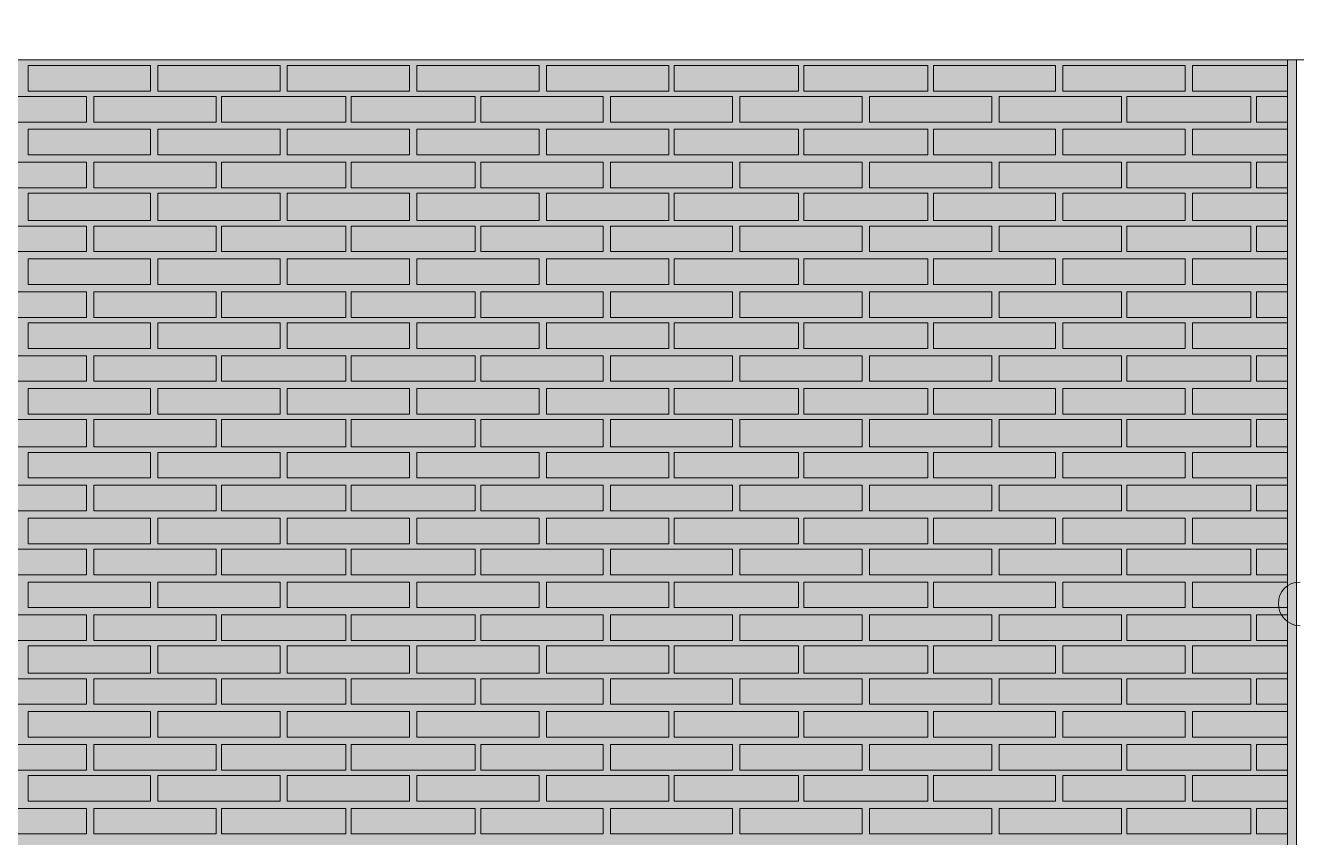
# Model space of a CAD drawing. Header units: millimetres. Extents: x -28928 to 100580, y -22867 to 36490.
# Drawn here: x 49716 to 52663, y 28287 to 30169 of the extents above; entities that cross this region are included whole.
import ezdxf

# ---------------------------------------------------------------- set-up
doc = ezdxf.new("R2010")
doc.units = ezdxf.units.MM
doc.layers.add('PDF _Геометрия', color=7, linetype='Continuous', true_color=0x8f8e8d)
doc.layers.add('PDF _Сплошная заливка', color=7, linetype='Continuous', true_color=0xffffff)

msp = doc.modelspace()

# ---------------------------------------------------------------- hatches: boundary and pattern name
at = {"layer": 'PDF _Сплошная заливка', "true_color": 0xdcd6cf, "transparency": 33554559}
msp.add_hatch(color=254, dxfattribs=at).paths.add_polyline_path([(19133.7, 30089.1), (19133.7, 16343.4), (52641.4, 16343.4), (52641.4, 30089.1)])

# ---------------------------------------------------------------- linework, layer by layer
at = {"layer": 'PDF _Геометрия', "color": 7, "lineweight": 9}
for points in [[(82320.3, 30089.1), (82320.3, 30207.6), (82320.3, 30089.1), (-21934.3, 30089.1), (-21934.3, 30207.6), (82320.3, 30207.6)], [(19133.7, 16343.4), (52641.4, 16343.4), (52641.4, 30089.1), (52641.4, 16343.4), (52662.6, 16343.4), (52662.6, 30089.1), (52662.6, 16343.4), (62173.4, 16343.4), (62173.4, 19592.6), (64271.8, 19592.6), (64271.8, 16343.4), (64868.4, 16343.4), (64868.4, 19592.6), (66268.7, 19592.6), (66268.7, 16343.4), (82239.9, 16343.4)]]:
    msp.add_lwpolyline(points, dxfattribs=at)
at = {"layer": 'PDF _Геометрия', "lineweight": 9}
for points in [[(50005.7, 30076.4), (50005.7, 30017.2), (49722.2, 30017.2), (49722.2, 30076.4)], [(50306.1, 30076.4), (50306.1, 30017.2), (50022.6, 30017.2), (50022.6, 30076.4)], [(50606.4, 30076.4), (50606.4, 30017.2), (50323, 30017.2), (50323, 30076.4)], [(50906.8, 30076.4), (50906.8, 30017.2), (50623.4, 30017.2), (50623.4, 30076.4)], [(51207.2, 30076.4), (51207.2, 30017.2), (50923.7, 30017.2), (50923.7, 30076.4)], [(51507.6, 30076.4), (51507.6, 30017.2), (51219.9, 30017.2), (51219.9, 30076.4)], [(51808, 30076.4), (51808, 30017.2), (51520.3, 30017.2), (51520.3, 30076.4)], [(52104.1, 30076.4), (52104.1, 30017.2), (51820.7, 30017.2), (51820.7, 30076.4)], [(52404.5, 30076.4), (52404.5, 30017.2), (52121.1, 30017.2), (52121.1, 30076.4)], [(49857.6, 29945.3), (49713.7, 29945.3), (49574.1, 29945.3), (49574.1, 30004.5), (49713.7, 30004.5), (49857.6, 30004.5)], [(50158, 29945.3), (50014.1, 29945.3), (49874.5, 29945.3), (49874.5, 30004.5), (50014.1, 30004.5), (50158, 30004.5)], [(50458.4, 29945.3), (50314.5, 29945.3), (50170.7, 29945.3), (50170.7, 30004.5), (50314.5, 30004.5), (50458.4, 30004.5)], [(50758.7, 29945.3), (50614.9, 29945.3), (50471.1, 29945.3), (50471.1, 30004.5), (50614.9, 30004.5), (50758.7, 30004.5)], [(51054.9, 29945.3), (50915.3, 29945.3), (50771.4, 29945.3), (50771.4, 30004.5), (50915.3, 30004.5), (51054.9, 30004.5)], [(51355.3, 29945.3), (51215.7, 29945.3), (51071.8, 29945.3), (51071.8, 30004.5), (51215.7, 30004.5), (51355.3, 30004.5)], [(51655.7, 29945.3), (51511.8, 29945.3), (51372.2, 29945.3), (51372.2, 30004.5), (51511.8, 30004.5), (51655.7, 30004.5)], [(51956.1, 29945.3), (51812.2, 29945.3), (51672.6, 29945.3), (51672.6, 30004.5), (51812.2, 30004.5), (51956.1, 30004.5)], [(52256.4, 29945.3), (52112.6, 29945.3), (51973, 29945.3), (51973, 30004.5), (52112.6, 30004.5), (52256.4, 30004.5)], [(52556.8, 29945.3), (52413, 29945.3), (52269.1, 29945.3), (52269.1, 30004.5), (52413, 30004.5), (52556.8, 30004.5)], [(50005.7, 29928.4), (50005.7, 29869.1), (49722.2, 29869.1), (49722.2, 29928.4)], [(50306.1, 29928.4), (50306.1, 29869.1), (50022.6, 29869.1), (50022.6, 29928.4)], [(50606.4, 29928.4), (50606.4, 29869.1), (50323, 29869.1), (50323, 29928.4)], [(50906.8, 29928.4), (50906.8, 29869.1), (50623.4, 29869.1), (50623.4, 29928.4)], [(51207.2, 29928.4), (51207.2, 29869.1), (50923.7, 29869.1), (50923.7, 29928.4)], [(51507.6, 29928.4), (51507.6, 29869.1), (51219.9, 29869.1), (51219.9, 29928.4)], [(51808, 29928.4), (51808, 29869.1), (51520.3, 29869.1), (51520.3, 29928.4)], [(52104.1, 29928.4), (52104.1, 29869.1), (51820.7, 29869.1), (51820.7, 29928.4)], [(52404.5, 29928.4), (52404.5, 29869.1), (52121.1, 29869.1), (52121.1, 29928.4)], [(49857.6, 29793), (49713.7, 29793), (49574.1, 29793), (49574.1, 29852.2), (49713.7, 29852.2), (49857.6, 29852.2)], [(50158, 29793), (50014.1, 29793), (49874.5, 29793), (49874.5, 29852.2), (50014.1, 29852.2), (50158, 29852.2)], [(50458.4, 29793), (50314.5, 29793), (50170.7, 29793), (50170.7, 29852.2), (50314.5, 29852.2), (50458.4, 29852.2)], [(50758.7, 29793), (50614.9, 29793), (50471.1, 29793), (50471.1, 29852.2), (50614.9, 29852.2), (50758.7, 29852.2)], [(51054.9, 29793), (50915.3, 29793), (50771.4, 29793), (50771.4, 29852.2), (50915.3, 29852.2), (51054.9, 29852.2)], [(51355.3, 29793), (51215.7, 29793), (51071.8, 29793), (51071.8, 29852.2), (51215.7, 29852.2), (51355.3, 29852.2)], [(51655.7, 29793), (51511.8, 29793), (51372.2, 29793), (51372.2, 29852.2), (51511.8, 29852.2), (51655.7, 29852.2)], [(51956.1, 29793), (51812.2, 29793), (51672.6, 29793), (51672.6, 29852.2), (51812.2, 29852.2), (51956.1, 29852.2)], [(52256.4, 29793), (52112.6, 29793), (51973, 29793), (51973, 29852.2), (52112.6, 29852.2), (52256.4, 29852.2)], [(52556.8, 29793), (52413, 29793), (52269.1, 29793), (52269.1, 29852.2), (52413, 29852.2), (52556.8, 29852.2)], [(50005.7, 29780.3), (50005.7, 29716.8), (49722.2, 29716.8), (49722.2, 29780.3)], [(50306.1, 29780.3), (50306.1, 29716.8), (50022.6, 29716.8), (50022.6, 29780.3)], [(50606.4, 29780.3), (50606.4, 29716.8), (50323, 29716.8), (50323, 29780.3)], [(50906.8, 29780.3), (50906.8, 29716.8), (50623.4, 29716.8), (50623.4, 29780.3)], [(51207.2, 29780.3), (51207.2, 29716.8), (50923.7, 29716.8), (50923.7, 29780.3)], [(51507.6, 29780.3), (51507.6, 29716.8), (51219.9, 29716.8), (51219.9, 29780.3)], [(51808, 29780.3), (51808, 29716.8), (51520.3, 29716.8), (51520.3, 29780.3)], [(52104.1, 29780.3), (52104.1, 29716.8), (51820.7, 29716.8), (51820.7, 29780.3)], [(52404.5, 29780.3), (52404.5, 29716.8), (52121.1, 29716.8), (52121.1, 29780.3)], [(49857.6, 29644.9), (49713.7, 29644.9), (49574.1, 29644.9), (49574.1, 29704.1), (49713.7, 29704.1), (49857.6, 29704.1)], [(50158, 29644.9), (50014.1, 29644.9), (49874.5, 29644.9), (49874.5, 29704.1), (50014.1, 29704.1), (50158, 29704.1)], [(50458.4, 29644.9), (50314.5, 29644.9), (50170.7, 29644.9), (50170.7, 29704.1), (50314.5, 29704.1), (50458.4, 29704.1)], [(50758.7, 29644.9), (50614.9, 29644.9), (50471.1, 29644.9), (50471.1, 29704.1), (50614.9, 29704.1), (50758.7, 29704.1)], [(51054.9, 29644.9), (50915.3, 29644.9), (50771.4, 29644.9), (50771.4, 29704.1), (50915.3, 29704.1), (51054.9, 29704.1)], [(51355.3, 29644.9), (51215.7, 29644.9), (51071.8, 29644.9), (51071.8, 29704.1), (51215.7, 29704.1), (51355.3, 29704.1)], [(51655.7, 29644.9), (51511.8, 29644.9), (51372.2, 29644.9), (51372.2, 29704.1), (51511.8, 29704.1), (51655.7, 29704.1)], [(51956.1, 29644.9), (51812.2, 29644.9), (51672.6, 29644.9), (51672.6, 29704.1), (51812.2, 29704.1), (51956.1, 29704.1)], [(52256.4, 29644.9), (52112.6, 29644.9), (51973, 29644.9), (51973, 29704.1), (52112.6, 29704.1), (52256.4, 29704.1)], [(52556.8, 29644.9), (52413, 29644.9), (52269.1, 29644.9), (52269.1, 29704.1), (52413, 29704.1), (52556.8, 29704.1)], [(50005.7, 29628), (50005.7, 29568.7), (49722.2, 29568.7), (49722.2, 29628)], [(50306.1, 29628), (50306.1, 29568.7), (50022.6, 29568.7), (50022.6, 29628)], [(50606.4, 29628), (50606.4, 29568.7), (50323, 29568.7), (50323, 29628)], [(50906.8, 29628), (50906.8, 29568.7), (50623.4, 29568.7), (50623.4, 29628)], [(51207.2, 29628), (51207.2, 29568.7), (50923.7, 29568.7), (50923.7, 29628)], [(51507.6, 29628), (51507.6, 29568.7), (51219.9, 29568.7), (51219.9, 29628)], [(51808, 29628), (51808, 29568.7), (51520.3, 29568.7), (51520.3, 29628)], [(52104.1, 29628), (52104.1, 29568.7), (51820.7, 29568.7), (51820.7, 29628)], [(52404.5, 29628), (52404.5, 29568.7), (52121.1, 29568.7), (52121.1, 29628)], [(49857.6, 29492.6), (49713.7, 29492.6), (49574.1, 29492.6), (49574.1, 29551.8), (49713.7, 29551.8), (49857.6, 29551.8)], [(50158, 29492.6), (50014.1, 29492.6), (49874.5, 29492.6), (49874.5, 29551.8), (50014.1, 29551.8), (50158, 29551.8)], [(50458.4, 29492.6), (50314.5, 29492.6), (50170.7, 29492.6), (50170.7, 29551.8), (50314.5, 29551.8), (50458.4, 29551.8)], [(50758.7, 29492.6), (50614.9, 29492.6), (50471.1, 29492.6), (50471.1, 29551.8), (50614.9, 29551.8), (50758.7, 29551.8)], [(51054.9, 29492.6), (50915.3, 29492.6), (50771.4, 29492.6), (50771.4, 29551.8), (50915.3, 29551.8), (51054.9, 29551.8)], [(51355.3, 29492.6), (51215.7, 29492.6), (51071.8, 29492.6), (51071.8, 29551.8), (51215.7, 29551.8), (51355.3, 29551.8)], [(51655.7, 29492.6), (51511.8, 29492.6), (51372.2, 29492.6), (51372.2, 29551.8), (51511.8, 29551.8), (51655.7, 29551.8)], [(51956.1, 29492.6), (51812.2, 29492.6), (51672.6, 29492.6), (51672.6, 29551.8), (51812.2, 29551.8), (51956.1, 29551.8)], [(52256.4, 29492.6), (52112.6, 29492.6), (51973, 29492.6), (51973, 29551.8), (52112.6, 29551.8), (52256.4, 29551.8)], [(52556.8, 29492.6), (52413, 29492.6), (52269.1, 29492.6), (52269.1, 29551.8), (52413, 29551.8), (52556.8, 29551.8)], [(50005.7, 29479.9), (50005.7, 29420.7), (49722.2, 29420.7), (49722.2, 29479.9)], [(50306.1, 29479.9), (50306.1, 29420.7), (50022.6, 29420.7), (50022.6, 29479.9)], [(50606.4, 29479.9), (50606.4, 29420.7), (50323, 29420.7), (50323, 29479.9)], [(50906.8, 29479.9), (50906.8, 29420.7), (50623.4, 29420.7), (50623.4, 29479.9)], [(51207.2, 29479.9), (51207.2, 29420.7), (50923.7, 29420.7), (50923.7, 29479.9)], [(51507.6, 29479.9), (51507.6, 29420.7), (51219.9, 29420.7), (51219.9, 29479.9)], [(51808, 29479.9), (51808, 29420.7), (51520.3, 29420.7), (51520.3, 29479.9)], [(52104.1, 29479.9), (52104.1, 29420.7), (51820.7, 29420.7), (51820.7, 29479.9)], [(52404.5, 29479.9), (52404.5, 29420.7), (52121.1, 29420.7), (52121.1, 29479.9)], [(49857.6, 29344.5), (49713.7, 29344.5), (49574.1, 29344.5), (49574.1, 29403.7), (49713.7, 29403.7), (49857.6, 29403.7)], [(50158, 29344.5), (50014.1, 29344.5), (49874.5, 29344.5), (49874.5, 29403.7), (50014.1, 29403.7), (50158, 29403.7)], [(50458.4, 29344.5), (50314.5, 29344.5), (50170.7, 29344.5), (50170.7, 29403.7), (50314.5, 29403.7), (50458.4, 29403.7)], [(50758.7, 29344.5), (50614.9, 29344.5), (50471.1, 29344.5), (50471.1, 29403.7), (50614.9, 29403.7), (50758.7, 29403.7)], [(51054.9, 29344.5), (50915.3, 29344.5), (50771.4, 29344.5), (50771.4, 29403.7), (50915.3, 29403.7), (51054.9, 29403.7)], [(51355.3, 29344.5), (51215.7, 29344.5), (51071.8, 29344.5), (51071.8, 29403.7), (51215.7, 29403.7), (51355.3, 29403.7)], [(51655.7, 29344.5), (51511.8, 29344.5), (51372.2, 29344.5), (51372.2, 29403.7), (51511.8, 29403.7), (51655.7, 29403.7)], [(51956.1, 29344.5), (51812.2, 29344.5), (51672.6, 29344.5), (51672.6, 29403.7), (51812.2, 29403.7), (51956.1, 29403.7)], [(52256.4, 29344.5), (52112.6, 29344.5), (51973, 29344.5), (51973, 29403.7), (52112.6, 29403.7), (52256.4, 29403.7)], [(52556.8, 29344.5), (52413, 29344.5), (52269.1, 29344.5), (52269.1, 29403.7), (52413, 29403.7), (52556.8, 29403.7)], [(50005.7, 29327.6), (50005.7, 29268.4), (49722.2, 29268.4), (49722.2, 29327.6)], [(50306.1, 29327.6), (50306.1, 29268.4), (50022.6, 29268.4), (50022.6, 29327.6)], [(50606.4, 29327.6), (50606.4, 29268.4), (50323, 29268.4), (50323, 29327.6)], [(50906.8, 29327.6), (50906.8, 29268.4), (50623.4, 29268.4), (50623.4, 29327.6)], [(51207.2, 29327.6), (51207.2, 29268.4), (50923.7, 29268.4), (50923.7, 29327.6)], [(51507.6, 29327.6), (51507.6, 29268.4), (51219.9, 29268.4), (51219.9, 29327.6)], [(51808, 29327.6), (51808, 29268.4), (51520.3, 29268.4), (51520.3, 29327.6)], [(52104.1, 29327.6), (52104.1, 29268.4), (51820.7, 29268.4), (51820.7, 29327.6)], [(52404.5, 29327.6), (52404.5, 29268.4), (52121.1, 29268.4), (52121.1, 29327.6)], [(49857.6, 29192.2), (49713.7, 29192.2), (49574.1, 29192.2), (49574.1, 29255.7), (49713.7, 29255.7), (49857.6, 29255.7)], [(50158, 29192.2), (50014.1, 29192.2), (49874.5, 29192.2), (49874.5, 29255.7), (50014.1, 29255.7), (50158, 29255.7)], [(50458.4, 29192.2), (50314.5, 29192.2), (50170.7, 29192.2), (50170.7, 29255.7), (50314.5, 29255.7), (50458.4, 29255.7)], [(50758.7, 29192.2), (50614.9, 29192.2), (50471.1, 29192.2), (50471.1, 29255.7), (50614.9, 29255.7), (50758.7, 29255.7)], [(51054.9, 29192.2), (50915.3, 29192.2), (50771.4, 29192.2), (50771.4, 29255.7), (50915.3, 29255.7), (51054.9, 29255.7)], [(51355.3, 29192.2), (51215.7, 29192.2), (51071.8, 29192.2), (51071.8, 29255.7), (51215.7, 29255.7), (51355.3, 29255.7)], [(51655.7, 29192.2), (51511.8, 29192.2), (51372.2, 29192.2), (51372.2, 29255.7), (51511.8, 29255.7), (51655.7, 29255.7)], [(51956.1, 29192.2), (51812.2, 29192.2), (51672.6, 29192.2), (51672.6, 29255.7), (51812.2, 29255.7), (51956.1, 29255.7)], [(52256.4, 29192.2), (52112.6, 29192.2), (51973, 29192.2), (51973, 29255.7), (52112.6, 29255.7), (52256.4, 29255.7)], [(52556.8, 29192.2), (52413, 29192.2), (52269.1, 29192.2), (52269.1, 29255.7), (52413, 29255.7), (52556.8, 29255.7)], [(50005.7, 29179.5), (50005.7, 29120.3), (49722.2, 29120.3), (49722.2, 29179.5)], [(50306.1, 29179.5), (50306.1, 29120.3), (50022.6, 29120.3), (50022.6, 29179.5)], [(50606.4, 29179.5), (50606.4, 29120.3), (50323, 29120.3), (50323, 29179.5)], [(50906.8, 29179.5), (50906.8, 29120.3), (50623.4, 29120.3), (50623.4, 29179.5)], [(51207.2, 29179.5), (51207.2, 29120.3), (50923.7, 29120.3), (50923.7, 29179.5)], [(51507.6, 29179.5), (51507.6, 29120.3), (51219.9, 29120.3), (51219.9, 29179.5)], [(51808, 29179.5), (51808, 29120.3), (51520.3, 29120.3), (51520.3, 29179.5)], [(52104.1, 29179.5), (52104.1, 29120.3), (51820.7, 29120.3), (51820.7, 29179.5)], [(52404.5, 29179.5), (52404.5, 29120.3), (52121.1, 29120.3), (52121.1, 29179.5)], [(49857.6, 29044.1), (49713.7, 29044.1), (49574.1, 29044.1), (49574.1, 29103.4), (49713.7, 29103.4), (49857.6, 29103.4)], [(50158, 29044.1), (50014.1, 29044.1), (49874.5, 29044.1), (49874.5, 29103.4), (50014.1, 29103.4), (50158, 29103.4)], [(50458.4, 29044.1), (50314.5, 29044.1), (50170.7, 29044.1), (50170.7, 29103.4), (50314.5, 29103.4), (50458.4, 29103.4)], [(50758.7, 29044.1), (50614.9, 29044.1), (50471.1, 29044.1), (50471.1, 29103.4), (50614.9, 29103.4), (50758.7, 29103.4)], [(51054.9, 29044.1), (50915.3, 29044.1), (50771.4, 29044.1), (50771.4, 29103.4), (50915.3, 29103.4), (51054.9, 29103.4)], [(51355.3, 29044.1), (51215.7, 29044.1), (51071.8, 29044.1), (51071.8, 29103.4), (51215.7, 29103.4), (51355.3, 29103.4)], [(51655.7, 29044.1), (51511.8, 29044.1), (51372.2, 29044.1), (51372.2, 29103.4), (51511.8, 29103.4), (51655.7, 29103.4)], [(51956.1, 29044.1), (51812.2, 29044.1), (51672.6, 29044.1), (51672.6, 29103.4), (51812.2, 29103.4), (51956.1, 29103.4)], [(52256.4, 29044.1), (52112.6, 29044.1), (51973, 29044.1), (51973, 29103.4), (52112.6, 29103.4), (52256.4, 29103.4)], [(52556.8, 29044.1), (52413, 29044.1), (52269.1, 29044.1), (52269.1, 29103.4), (52413, 29103.4), (52556.8, 29103.4)], [(50005.7, 29027.2), (50005.7, 28968), (49722.2, 28968), (49722.2, 29027.2)], [(50306.1, 29027.2), (50306.1, 28968), (50022.6, 28968), (50022.6, 29027.2)], [(50606.4, 29027.2), (50606.4, 28968), (50323, 28968), (50323, 29027.2)], [(50906.8, 29027.2), (50906.8, 28968), (50623.4, 28968), (50623.4, 29027.2)], [(51207.2, 29027.2), (51207.2, 28968), (50923.7, 28968), (50923.7, 29027.2)], [(51507.6, 29027.2), (51507.6, 28968), (51219.9, 28968), (51219.9, 29027.2)], [(51808, 29027.2), (51808, 28968), (51520.3, 28968), (51520.3, 29027.2)], [(52104.1, 29027.2), (52104.1, 28968), (51820.7, 28968), (51820.7, 29027.2)], [(52404.5, 29027.2), (52404.5, 28968), (52121.1, 28968), (52121.1, 29027.2)], [(49857.6, 28896), (49713.7, 28896), (49574.1, 28896), (49574.1, 28955.3), (49713.7, 28955.3), (49857.6, 28955.3)], [(50158, 28896), (50014.1, 28896), (49874.5, 28896), (49874.5, 28955.3), (50014.1, 28955.3), (50158, 28955.3)], [(50458.4, 28896), (50314.5, 28896), (50170.7, 28896), (50170.7, 28955.3), (50314.5, 28955.3), (50458.4, 28955.3)], [(50758.7, 28896), (50614.9, 28896), (50471.1, 28896), (50471.1, 28955.3), (50614.9, 28955.3), (50758.7, 28955.3)], [(51054.9, 28896), (50915.3, 28896), (50771.4, 28896), (50771.4, 28955.3), (50915.3, 28955.3), (51054.9, 28955.3)], [(51355.3, 28896), (51215.7, 28896), (51071.8, 28896), (51071.8, 28955.3), (51215.7, 28955.3), (51355.3, 28955.3)], [(51655.7, 28896), (51511.8, 28896), (51372.2, 28896), (51372.2, 28955.3), (51511.8, 28955.3), (51655.7, 28955.3)], [(51956.1, 28896), (51812.2, 28896), (51672.6, 28896), (51672.6, 28955.3), (51812.2, 28955.3), (51956.1, 28955.3)], [(52256.4, 28896), (52112.6, 28896), (51973, 28896), (51973, 28955.3), (52112.6, 28955.3), (52256.4, 28955.3)], [(52556.8, 28896), (52413, 28896), (52269.1, 28896), (52269.1, 28955.3), (52413, 28955.3), (52556.8, 28955.3)], [(50005.7, 28879.1), (50005.7, 28819.9), (49722.2, 28819.9), (49722.2, 28879.1)], [(50306.1, 28879.1), (50306.1, 28819.9), (50022.6, 28819.9), (50022.6, 28879.1)], [(50606.4, 28879.1), (50606.4, 28819.9), (50323, 28819.9), (50323, 28879.1)], [(50906.8, 28879.1), (50906.8, 28819.9), (50623.4, 28819.9), (50623.4, 28879.1)], [(51207.2, 28879.1), (51207.2, 28819.9), (50923.7, 28819.9), (50923.7, 28879.1)], [(51507.6, 28879.1), (51507.6, 28819.9), (51219.9, 28819.9), (51219.9, 28879.1)], [(51808, 28879.1), (51808, 28819.9), (51520.3, 28819.9), (51520.3, 28879.1)], [(52104.1, 28879.1), (52104.1, 28819.9), (51820.7, 28819.9), (51820.7, 28879.1)], [(52404.5, 28879.1), (52404.5, 28819.9), (52121.1, 28819.9), (52121.1, 28879.1)], [(49857.6, 28743.7), (49713.7, 28743.7), (49574.1, 28743.7), (49574.1, 28803), (49713.7, 28803), (49857.6, 28803)], [(50158, 28743.7), (50014.1, 28743.7), (49874.5, 28743.7), (49874.5, 28803), (50014.1, 28803), (50158, 28803)], [(50458.4, 28743.7), (50314.5, 28743.7), (50170.7, 28743.7), (50170.7, 28803), (50314.5, 28803), (50458.4, 28803)], [(50758.7, 28743.7), (50614.9, 28743.7), (50471.1, 28743.7), (50471.1, 28803), (50614.9, 28803), (50758.7, 28803)], [(51054.9, 28743.7), (50915.3, 28743.7), (50771.4, 28743.7), (50771.4, 28803), (50915.3, 28803), (51054.9, 28803)], [(51355.3, 28743.7), (51215.7, 28743.7), (51071.8, 28743.7), (51071.8, 28803), (51215.7, 28803), (51355.3, 28803)], [(51655.7, 28743.7), (51511.8, 28743.7), (51372.2, 28743.7), (51372.2, 28803), (51511.8, 28803), (51655.7, 28803)], [(51956.1, 28743.7), (51812.2, 28743.7), (51672.6, 28743.7), (51672.6, 28803), (51812.2, 28803), (51956.1, 28803)], [(52256.4, 28743.7), (52112.6, 28743.7), (51973, 28743.7), (51973, 28803), (52112.6, 28803), (52256.4, 28803)], [(52556.8, 28743.7), (52413, 28743.7), (52269.1, 28743.7), (52269.1, 28803), (52413, 28803), (52556.8, 28803)], [(50005.7, 28731), (50005.7, 28667.6), (49722.2, 28667.6), (49722.2, 28731)], [(50306.1, 28731), (50306.1, 28667.6), (50022.6, 28667.6), (50022.6, 28731)], [(50606.4, 28731), (50606.4, 28667.6), (50323, 28667.6), (50323, 28731)], [(50906.8, 28731), (50906.8, 28667.6), (50623.4, 28667.6), (50623.4, 28731)], [(51207.2, 28731), (51207.2, 28667.6), (50923.7, 28667.6), (50923.7, 28731)], [(51507.6, 28731), (51507.6, 28667.6), (51219.9, 28667.6), (51219.9, 28731)], [(51808, 28731), (51808, 28667.6), (51520.3, 28667.6), (51520.3, 28731)], [(52104.1, 28731), (52104.1, 28667.6), (51820.7, 28667.6), (51820.7, 28731)], [(52404.5, 28731), (52404.5, 28667.6), (52121.1, 28667.6), (52121.1, 28731)], [(49857.6, 28595.7), (49713.7, 28595.7), (49574.1, 28595.7), (49574.1, 28654.9), (49713.7, 28654.9), (49857.6, 28654.9)], [(50158, 28595.7), (50014.1, 28595.7), (49874.5, 28595.7), (49874.5, 28654.9), (50014.1, 28654.9), (50158, 28654.9)], [(50458.4, 28595.7), (50314.5, 28595.7), (50170.7, 28595.7), (50170.7, 28654.9), (50314.5, 28654.9), (50458.4, 28654.9)], [(50758.7, 28595.7), (50614.9, 28595.7), (50471.1, 28595.7), (50471.1, 28654.9), (50614.9, 28654.9), (50758.7, 28654.9)], [(51054.9, 28595.7), (50915.3, 28595.7), (50771.4, 28595.7), (50771.4, 28654.9), (50915.3, 28654.9), (51054.9, 28654.9)], [(51355.3, 28595.7), (51215.7, 28595.7), (51071.8, 28595.7), (51071.8, 28654.9), (51215.7, 28654.9), (51355.3, 28654.9)], [(51655.7, 28595.7), (51511.8, 28595.7), (51372.2, 28595.7), (51372.2, 28654.9), (51511.8, 28654.9), (51655.7, 28654.9)], [(51956.1, 28595.7), (51812.2, 28595.7), (51672.6, 28595.7), (51672.6, 28654.9), (51812.2, 28654.9), (51956.1, 28654.9)], [(52256.4, 28595.7), (52112.6, 28595.7), (51973, 28595.7), (51973, 28654.9), (52112.6, 28654.9), (52256.4, 28654.9)], [(52556.8, 28595.7), (52413, 28595.7), (52269.1, 28595.7), (52269.1, 28654.9), (52413, 28654.9), (52556.8, 28654.9)], [(50005.7, 28578.7), (50005.7, 28519.5), (49722.2, 28519.5), (49722.2, 28578.7)], [(50306.1, 28578.7), (50306.1, 28519.5), (50022.6, 28519.5), (50022.6, 28578.7)], [(50606.4, 28578.7), (50606.4, 28519.5), (50323, 28519.5), (50323, 28578.7)], [(50906.8, 28578.7), (50906.8, 28519.5), (50623.4, 28519.5), (50623.4, 28578.7)], [(51207.2, 28578.7), (51207.2, 28519.5), (50923.7, 28519.5), (50923.7, 28578.7)], [(51507.6, 28578.7), (51507.6, 28519.5), (51219.9, 28519.5), (51219.9, 28578.7)], [(51808, 28578.7), (51808, 28519.5), (51520.3, 28519.5), (51520.3, 28578.7)], [(52104.1, 28578.7), (52104.1, 28519.5), (51820.7, 28519.5), (51820.7, 28578.7)], [(52404.5, 28578.7), (52404.5, 28519.5), (52121.1, 28519.5), (52121.1, 28578.7)], [(49857.6, 28443.4), (49713.7, 28443.4), (49574.1, 28443.4), (49574.1, 28502.6), (49713.7, 28502.6), (49857.6, 28502.6)], [(50158, 28443.4), (50014.1, 28443.4), (49874.5, 28443.4), (49874.5, 28502.6), (50014.1, 28502.6), (50158, 28502.6)], [(50458.4, 28443.4), (50314.5, 28443.4), (50170.7, 28443.4), (50170.7, 28502.6), (50314.5, 28502.6), (50458.4, 28502.6)], [(50758.7, 28443.4), (50614.9, 28443.4), (50471.1, 28443.4), (50471.1, 28502.6), (50614.9, 28502.6), (50758.7, 28502.6)], [(51054.9, 28443.4), (50915.3, 28443.4), (50771.4, 28443.4), (50771.4, 28502.6), (50915.3, 28502.6), (51054.9, 28502.6)], [(51355.3, 28443.4), (51215.7, 28443.4), (51071.8, 28443.4), (51071.8, 28502.6), (51215.7, 28502.6), (51355.3, 28502.6)], [(51655.7, 28443.4), (51511.8, 28443.4), (51372.2, 28443.4), (51372.2, 28502.6), (51511.8, 28502.6), (51655.7, 28502.6)], [(51956.1, 28443.4), (51812.2, 28443.4), (51672.6, 28443.4), (51672.6, 28502.6), (51812.2, 28502.6), (51956.1, 28502.6)], [(52256.4, 28443.4), (52112.6, 28443.4), (51973, 28443.4), (51973, 28502.6), (52112.6, 28502.6), (52256.4, 28502.6)], [(52556.8, 28443.4), (52413, 28443.4), (52269.1, 28443.4), (52269.1, 28502.6), (52413, 28502.6), (52556.8, 28502.6)], [(50005.7, 28430.7), (50005.7, 28371.4), (49722.2, 28371.4), (49722.2, 28430.7)], [(50306.1, 28430.7), (50306.1, 28371.4), (50022.6, 28371.4), (50022.6, 28430.7)], [(50606.4, 28430.7), (50606.4, 28371.4), (50323, 28371.4), (50323, 28430.7)], [(50906.8, 28430.7), (50906.8, 28371.4), (50623.4, 28371.4), (50623.4, 28430.7)], [(51207.2, 28430.7), (51207.2, 28371.4), (50923.7, 28371.4), (50923.7, 28430.7)], [(51507.6, 28430.7), (51507.6, 28371.4), (51219.9, 28371.4), (51219.9, 28430.7)], [(51808, 28430.7), (51808, 28371.4), (51520.3, 28371.4), (51520.3, 28430.7)], [(52104.1, 28430.7), (52104.1, 28371.4), (51820.7, 28371.4), (51820.7, 28430.7)], [(52404.5, 28430.7), (52404.5, 28371.4), (52121.1, 28371.4), (52121.1, 28430.7)], [(49857.6, 28295.3), (49713.7, 28295.3), (49574.1, 28295.3), (49574.1, 28354.5), (49713.7, 28354.5), (49857.6, 28354.5)], [(50158, 28295.3), (50014.1, 28295.3), (49874.5, 28295.3), (49874.5, 28354.5), (50014.1, 28354.5), (50158, 28354.5)], [(50458.4, 28295.3), (50314.5, 28295.3), (50170.7, 28295.3), (50170.7, 28354.5), (50314.5, 28354.5), (50458.4, 28354.5)], [(50758.7, 28295.3), (50614.9, 28295.3), (50471.1, 28295.3), (50471.1, 28354.5), (50614.9, 28354.5), (50758.7, 28354.5)], [(51054.9, 28295.3), (50915.3, 28295.3), (50771.4, 28295.3), (50771.4, 28354.5), (50915.3, 28354.5), (51054.9, 28354.5)], [(51355.3, 28295.3), (51215.7, 28295.3), (51071.8, 28295.3), (51071.8, 28354.5), (51215.7, 28354.5), (51355.3, 28354.5)], [(51655.7, 28295.3), (51511.8, 28295.3), (51372.2, 28295.3), (51372.2, 28354.5), (51511.8, 28354.5), (51655.7, 28354.5)], [(51956.1, 28295.3), (51812.2, 28295.3), (51672.6, 28295.3), (51672.6, 28354.5), (51812.2, 28354.5), (51956.1, 28354.5)], [(52256.4, 28295.3), (52112.6, 28295.3), (51973, 28295.3), (51973, 28354.5), (52112.6, 28354.5), (52256.4, 28354.5)], [(52556.8, 28295.3), (52413, 28295.3), (52269.1, 28295.3), (52269.1, 28354.5), (52413, 28354.5), (52556.8, 28354.5)]]:
    msp.add_lwpolyline(points, close=True, dxfattribs=at)
for points in [[(52641.4, 30017.2), (52421.4, 30017.2), (52421.4, 30076.4), (52641.4, 30076.4)], [(52641.4, 29945.3), (52569.5, 29945.3), (52569.5, 30004.5), (52641.4, 30004.5)], [(52641.4, 29869.1), (52421.4, 29869.1), (52421.4, 29928.4), (52641.4, 29928.4)], [(52641.4, 29793), (52569.5, 29793), (52569.5, 29852.2), (52641.4, 29852.2)], [(52641.4, 29716.8), (52421.4, 29716.8), (52421.4, 29780.3), (52641.4, 29780.3)], [(52641.4, 29644.9), (52569.5, 29644.9), (52569.5, 29704.1), (52641.4, 29704.1)], [(52641.4, 29568.7), (52421.4, 29568.7), (52421.4, 29628), (52641.4, 29628)], [(52641.4, 29492.6), (52569.5, 29492.6), (52569.5, 29551.8), (52641.4, 29551.8)], [(52641.4, 29420.7), (52421.4, 29420.7), (52421.4, 29479.9), (52641.4, 29479.9)], [(52641.4, 29344.5), (52569.5, 29344.5), (52569.5, 29403.7), (52641.4, 29403.7)], [(52641.4, 29268.4), (52421.4, 29268.4), (52421.4, 29327.6), (52641.4, 29327.6)], [(52641.4, 29192.2), (52569.5, 29192.2), (52569.5, 29255.7), (52641.4, 29255.7)], [(52641.4, 29120.3), (52421.4, 29120.3), (52421.4, 29179.5), (52641.4, 29179.5)], [(52641.4, 29044.1), (52569.5, 29044.1), (52569.5, 29103.4), (52641.4, 29103.4)], [(52641.4, 28968), (52421.4, 28968), (52421.4, 29027.2), (52641.4, 29027.2)], [(52641.4, 28896), (52569.5, 28896), (52569.5, 28955.3), (52641.4, 28955.3)], [(52641.4, 28819.9), (52421.4, 28819.9), (52421.4, 28879.1), (52641.4, 28879.1)], [(52641.4, 28743.7), (52569.5, 28743.7), (52569.5, 28803), (52641.4, 28803)], [(52641.4, 28667.6), (52421.4, 28667.6), (52421.4, 28731), (52641.4, 28731)], [(52641.4, 28595.7), (52569.5, 28595.7), (52569.5, 28654.9), (52641.4, 28654.9)], [(52641.4, 28519.5), (52421.4, 28519.5), (52421.4, 28578.7), (52641.4, 28578.7)], [(52641.4, 28443.4), (52569.5, 28443.4), (52569.5, 28502.6), (52641.4, 28502.6)], [(52641.4, 28371.4), (52421.4, 28371.4), (52421.4, 28430.7), (52641.4, 28430.7)], [(52641.4, 28295.3), (52569.5, 28295.3), (52569.5, 28354.5), (52641.4, 28354.5)]]:
    msp.add_lwpolyline(points, dxfattribs=at)
at = {"layer": 'PDF _Геометрия', "color": 7, "lineweight": 9}
for points in [[(52620.3, 28828.4), (52620.3, 28858), (52641.4, 28879.1), (52671.1, 28879.1)], [(52620.3, 28828.4), (52620.3, 28858), (52641.4, 28879.1), (52671.1, 28879.1)], [(52671.1, 28777.6), (52641.4, 28777.6), (52620.3, 28803), (52620.3, 28828.4)], [(52671.1, 28777.6), (52641.4, 28777.6), (52620.3, 28803), (52620.3, 28828.4)]]:
    msp.add_open_spline(points, degree=3, dxfattribs=at)
at = {"layer": 'PDF _Сплошная заливка', "color": 252, "lineweight": 9, "true_color": 0xa48f7a, "transparency": 33554559}
msp.add_solid([(52641.4, 30089.1), (52641.4, 16343.4), (52662.6, 30089.1), (52662.6, 16343.4)], dxfattribs=at)

doc.saveas('drawing.dxf')
